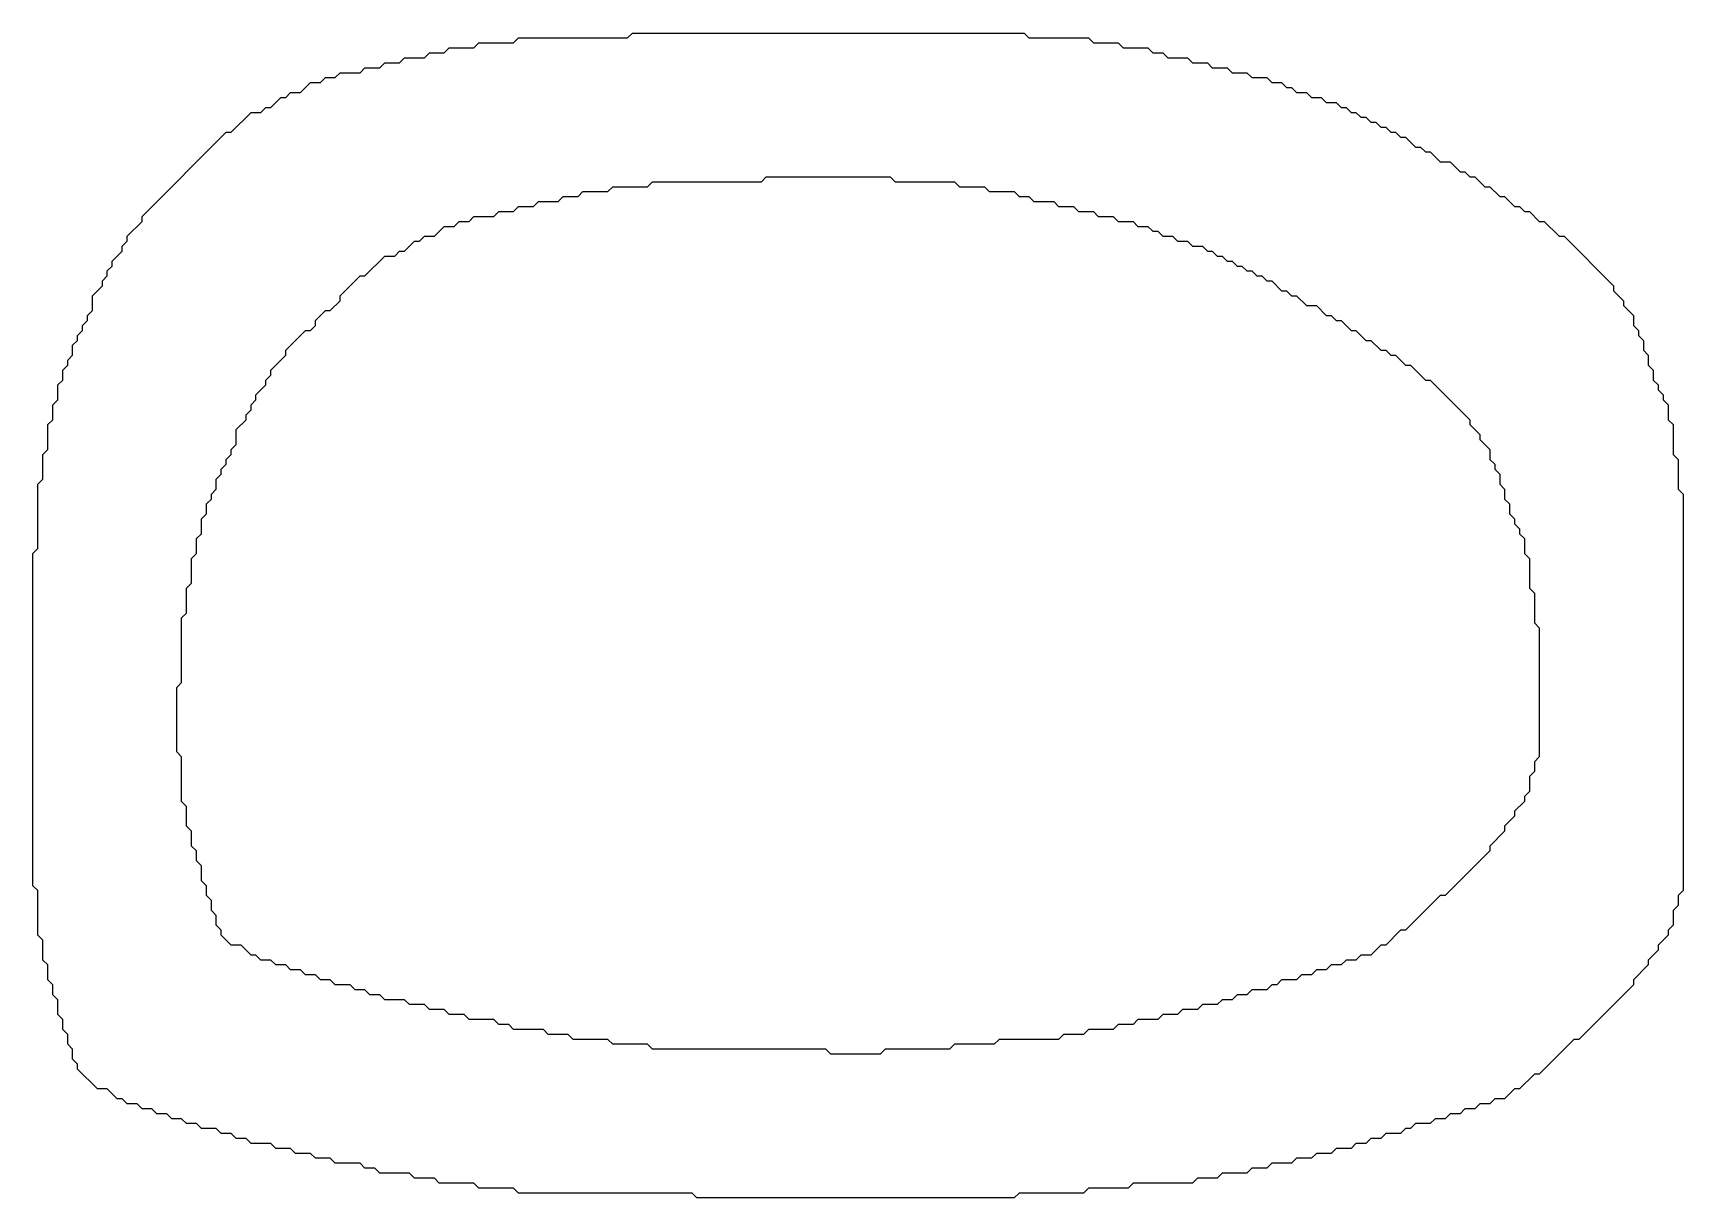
# Model space of a CAD drawing. Header units: metres. Extents: x 49.8 to 109.8, y 107.8 to 150.2.
import ezdxf

# ---------------------------------------------------------------- set-up
doc = ezdxf.new("R2010")
doc.units = ezdxf.units.M
doc.layers.add('lens_outline', color=7, linetype='Continuous')

msp = doc.modelspace()

# ---------------------------------------------------------------- linework, layer by layer
at = {"layer": 'lens_outline', "lineweight": -3}
for p, q in [((71.388, 149.986), (71.568, 150.167)), ((71.568, 150.167), (85.81, 150.167)), ((85.81, 150.167), (85.99, 149.986)), ((64.718, 149.446), (64.898, 149.626)), ((64.898, 149.626), (65.799, 149.626)), ((65.799, 149.626), (65.98, 149.806)), ((65.98, 149.806), (67.241, 149.806)), ((67.241, 149.806), (67.422, 149.986)), ((67.422, 149.986), (71.388, 149.986)), ((85.99, 149.986), (88.153, 149.986)), ((88.153, 149.986), (88.333, 149.806)), ((88.333, 149.806), (89.235, 149.806)), ((89.235, 149.806), (89.415, 149.626)), ((89.415, 149.626), (90.316, 149.626)), ((90.316, 149.626), (90.497, 149.446)), ((61.653, 148.724), (61.833, 148.905)), ((61.833, 148.905), (62.374, 148.905)), ((62.374, 148.905), (62.554, 149.085)), ((62.554, 149.085), (63.095, 149.085)), ((63.095, 149.085), (63.276, 149.265)), ((63.276, 149.265), (63.997, 149.265)), ((63.997, 149.265), (64.177, 149.446)), ((64.177, 149.446), (64.718, 149.446)), ((90.497, 149.446), (90.857, 149.446)), ((90.857, 149.446), (91.037, 149.265)), ((91.037, 149.265), (91.759, 149.265)), ((91.759, 149.265), (91.939, 149.085)), ((91.939, 149.085), (92.48, 149.085)), ((92.48, 149.085), (92.66, 148.905)), ((92.66, 148.905), (93.201, 148.905)), ((93.201, 148.905), (93.381, 148.724)), ((59.49, 148.003), (59.85, 148.364)), ((59.85, 148.364), (60.211, 148.364)), ((60.211, 148.364), (60.391, 148.544)), ((60.391, 148.544), (60.752, 148.544)), ((60.752, 148.544), (60.932, 148.724)), ((60.932, 148.724), (61.653, 148.724)), ((93.381, 148.724), (93.922, 148.724)), ((93.922, 148.724), (94.102, 148.544)), ((94.102, 148.544), (94.643, 148.544)), ((94.643, 148.544), (94.823, 148.364)), ((94.823, 148.364), (95.184, 148.364)), ((95.184, 148.364), (95.364, 148.184)), ((58.408, 147.463), (58.769, 147.823)), ((58.769, 147.823), (58.949, 147.823)), ((58.949, 147.823), (59.129, 148.003)), ((59.129, 148.003), (59.49, 148.003)), ((95.364, 148.184), (95.544, 148.184)), ((95.544, 148.184), (95.724, 148.003)), ((95.724, 148.003), (96.085, 148.003)), ((96.085, 148.003), (96.265, 147.823)), ((96.265, 147.823), (96.626, 147.823)), ((96.626, 147.823), (96.806, 147.643)), ((56.966, 146.561), (57.687, 147.282)), ((57.687, 147.282), (58.048, 147.282)), ((58.048, 147.282), (58.228, 147.463)), ((58.228, 147.463), (58.408, 147.463)), ((96.806, 147.643), (97.167, 147.643)), ((97.167, 147.643), (97.347, 147.463)), ((97.347, 147.463), (97.527, 147.463)), ((97.527, 147.463), (97.707, 147.282)), ((97.707, 147.282), (97.888, 147.282)), ((97.888, 147.282), (98.068, 147.102)), ((98.068, 147.102), (98.248, 147.102)), ((98.248, 147.102), (98.429, 146.922)), ((53.721, 143.497), (56.786, 146.561)), ((56.786, 146.561), (56.966, 146.561)), ((98.429, 146.922), (98.609, 146.922)), ((98.609, 146.922), (98.789, 146.741)), ((98.789, 146.741), (98.969, 146.741)), ((98.969, 146.741), (99.15, 146.561)), ((99.15, 146.561), (99.33, 146.561)), ((99.33, 146.561), (99.51, 146.381)), ((99.51, 146.381), (99.69, 146.381)), ((99.69, 146.381), (100.051, 146.02)), ((100.051, 146.02), (100.231, 146.02)), ((100.231, 146.02), (100.412, 145.84)), ((100.412, 145.84), (100.592, 145.84)), ((100.592, 145.84), (100.952, 145.48)), ((100.952, 145.48), (101.313, 145.48)), ((101.313, 145.48), (101.673, 145.119)), ((72.109, 144.578), (72.289, 144.759)), ((72.289, 144.759), (76.255, 144.759)), ((76.255, 144.759), (76.435, 144.939)), ((76.435, 144.939), (80.942, 144.939)), ((80.942, 144.939), (81.122, 144.759)), ((81.122, 144.759), (83.286, 144.759)), ((83.286, 144.759), (83.466, 144.578)), ((101.673, 145.119), (101.854, 145.119)), ((101.854, 145.119), (102.034, 144.939)), ((102.034, 144.939), (102.214, 144.939)), ((102.214, 144.939), (102.575, 144.578)), ((68.864, 144.037), (69.044, 144.218)), ((69.044, 144.218), (69.585, 144.218)), ((69.585, 144.218), (69.765, 144.398)), ((69.765, 144.398), (70.667, 144.398)), ((70.667, 144.398), (70.847, 144.578)), ((70.847, 144.578), (72.109, 144.578)), ((83.466, 144.578), (84.367, 144.578)), ((84.367, 144.578), (84.548, 144.398)), ((84.548, 144.398), (85.449, 144.398)), ((85.449, 144.398), (85.629, 144.218)), ((85.629, 144.218), (85.99, 144.218)), ((85.99, 144.218), (86.17, 144.037)), ((102.575, 144.578), (102.755, 144.578)), ((102.755, 144.578), (103.116, 144.218)), ((103.116, 144.218), (103.296, 144.218)), ((103.296, 144.218), (103.656, 143.857)), ((53.721, 143.316), (53.721, 143.497)), ((65.619, 143.316), (65.799, 143.497)), ((65.799, 143.497), (66.52, 143.497)), ((66.52, 143.497), (66.701, 143.677)), ((66.701, 143.677), (67.241, 143.677)), ((67.241, 143.677), (67.422, 143.857)), ((67.422, 143.857), (67.963, 143.857)), ((67.963, 143.857), (68.143, 144.037)), ((68.143, 144.037), (68.864, 144.037)), ((86.17, 144.037), (86.891, 144.037)), ((86.891, 144.037), (87.071, 143.857)), ((87.071, 143.857), (87.612, 143.857)), ((87.612, 143.857), (87.793, 143.677)), ((87.793, 143.677), (88.333, 143.677)), ((88.333, 143.677), (88.514, 143.497)), ((88.514, 143.497), (89.054, 143.497)), ((89.054, 143.497), (89.235, 143.316)), ((103.656, 143.857), (103.837, 143.857)), ((103.837, 143.857), (104.017, 143.677)), ((104.017, 143.677), (104.197, 143.677)), ((104.197, 143.677), (104.558, 143.316)), ((53.18, 142.776), (53.721, 143.316)), ((64.357, 142.776), (64.718, 143.136)), ((64.718, 143.136), (65.078, 143.136)), ((65.078, 143.136), (65.259, 143.316)), ((65.259, 143.316), (65.619, 143.316)), ((89.235, 143.316), (89.776, 143.316)), ((89.776, 143.316), (89.956, 143.136)), ((89.956, 143.136), (90.316, 143.136)), ((90.316, 143.136), (90.497, 142.956)), ((90.497, 142.956), (90.677, 142.956)), ((90.677, 142.956), (90.857, 142.776)), ((104.558, 143.316), (104.738, 143.316)), ((104.738, 143.316), (105.279, 142.776)), ((53, 142.415), (53.18, 142.595)), ((53, 142.235), (53, 142.415)), ((53.18, 142.595), (53.18, 142.776)), ((63.276, 142.235), (63.636, 142.595)), ((63.636, 142.595), (63.816, 142.595)), ((63.816, 142.595), (63.997, 142.776)), ((63.997, 142.776), (64.357, 142.776)), ((90.857, 142.776), (91.218, 142.776)), ((91.218, 142.776), (91.398, 142.595)), ((91.398, 142.595), (91.759, 142.595)), ((91.759, 142.595), (91.939, 142.415)), ((91.939, 142.415), (92.299, 142.415)), ((92.299, 142.415), (92.48, 142.235)), ((105.279, 142.776), (105.459, 142.776)), ((105.459, 142.776), (107.262, 140.973)), ((52.459, 141.514), (52.639, 141.694)), ((52.639, 141.874), (53, 142.235)), ((52.639, 141.694), (52.639, 141.874)), ((61.833, 141.333), (62.554, 142.054)), ((62.554, 142.054), (62.915, 142.054)), ((62.915, 142.054), (63.095, 142.235)), ((63.095, 142.235), (63.276, 142.235)), ((92.48, 142.235), (92.66, 142.235)), ((92.66, 142.235), (92.84, 142.054)), ((92.84, 142.054), (93.02, 142.054)), ((93.02, 142.054), (93.201, 141.874)), ((93.201, 141.874), (93.381, 141.874)), ((93.381, 141.874), (93.561, 141.694)), ((93.561, 141.694), (93.741, 141.694)), ((93.741, 141.694), (93.922, 141.514)), ((52.279, 141.153), (52.459, 141.333)), ((52.279, 140.973), (52.279, 141.153)), ((52.459, 141.333), (52.459, 141.514)), ((60.932, 140.612), (61.653, 141.333)), ((61.653, 141.333), (61.833, 141.333)), ((93.922, 141.514), (94.102, 141.514)), ((94.102, 141.514), (94.282, 141.333)), ((94.282, 141.333), (94.463, 141.333)), ((94.463, 141.333), (94.643, 141.153)), ((94.643, 141.153), (94.823, 141.153)), ((94.823, 141.153), (95.184, 140.793)), ((51.918, 140.612), (52.279, 140.973)), ((51.918, 140.071), (51.918, 140.612)), ((60.932, 140.432), (60.932, 140.612)), ((95.184, 140.793), (95.364, 140.793)), ((95.364, 140.793), (95.544, 140.612)), ((95.544, 140.612), (95.724, 140.612)), ((95.724, 140.612), (96.085, 140.252)), ((107.262, 140.973), (107.262, 140.793)), ((107.262, 140.793), (107.622, 140.432)), ((51.738, 139.891), (51.918, 140.071)), ((51.738, 139.711), (51.738, 139.891)), ((60.031, 139.711), (60.391, 140.071)), ((60.391, 140.071), (60.571, 140.071)), ((60.571, 140.071), (60.932, 140.432)), ((96.085, 140.252), (96.446, 140.252)), ((96.446, 140.252), (96.806, 139.891)), ((96.806, 139.891), (96.986, 139.891)), ((96.986, 139.891), (97.167, 139.711)), ((107.622, 140.432), (107.622, 140.252)), ((107.622, 140.252), (107.983, 139.891)), ((107.983, 139.891), (107.983, 139.531)), ((51.378, 139.17), (51.558, 139.35)), ((51.558, 139.531), (51.738, 139.711)), ((51.558, 139.35), (51.558, 139.531)), ((58.949, 138.629), (59.67, 139.35)), ((59.67, 139.35), (59.85, 139.35)), ((59.85, 139.35), (60.031, 139.531)), ((60.031, 139.531), (60.031, 139.711)), ((97.167, 139.711), (97.347, 139.711)), ((97.347, 139.711), (97.707, 139.35)), ((97.707, 139.35), (97.888, 139.35)), ((97.888, 139.35), (98.248, 138.99)), ((107.983, 139.531), (108.163, 139.35)), ((108.163, 139.35), (108.163, 139.17)), ((51.197, 138.81), (51.378, 138.99)), ((51.197, 138.449), (51.197, 138.81)), ((51.378, 138.99), (51.378, 139.17)), ((98.248, 138.99), (98.429, 138.99)), ((98.429, 138.99), (98.789, 138.629)), ((108.163, 139.17), (108.344, 138.99)), ((108.344, 138.99), (108.344, 138.629)), ((50.837, 137.908), (51.017, 138.088)), ((51.017, 138.269), (51.197, 138.449)), ((51.017, 138.088), (51.017, 138.269)), ((58.408, 137.908), (58.949, 138.449)), ((58.949, 138.449), (58.949, 138.629)), ((98.789, 138.629), (98.969, 138.629)), ((98.969, 138.629), (99.15, 138.449)), ((99.15, 138.449), (99.33, 138.449)), ((99.33, 138.449), (99.69, 138.088)), ((99.69, 138.088), (99.871, 138.088)), ((99.871, 138.088), (100.412, 137.548)), ((108.344, 138.629), (108.524, 138.449)), ((108.524, 138.449), (108.524, 138.088)), ((108.524, 138.088), (108.704, 137.908)), ((50.656, 137.367), (50.837, 137.548)), ((50.837, 137.548), (50.837, 137.908)), ((58.228, 137.548), (58.408, 137.728)), ((58.228, 137.367), (58.228, 137.548)), ((58.408, 137.728), (58.408, 137.908)), ((100.412, 137.548), (100.592, 137.548)), ((100.592, 137.548), (102.034, 136.105)), ((108.704, 137.908), (108.704, 137.548)), ((108.704, 137.548), (108.884, 137.367)), ((50.656, 136.827), (50.656, 137.367)), ((57.867, 137.007), (58.228, 137.367)), ((57.867, 136.827), (57.867, 137.007)), ((108.884, 137.367), (108.884, 137.187)), ((108.884, 137.187), (109.065, 137.007)), ((109.065, 137.007), (109.065, 136.827)), ((50.476, 136.646), (50.656, 136.827)), ((50.476, 136.105), (50.476, 136.646)), ((57.507, 136.286), (57.687, 136.466)), ((57.507, 136.105), (57.507, 136.286)), ((57.687, 136.646), (57.867, 136.827)), ((57.687, 136.466), (57.687, 136.646)), ((109.065, 136.827), (109.245, 136.646)), ((109.245, 136.646), (109.245, 136.105)), ((50.296, 135.925), (50.476, 136.105)), ((50.296, 135.024), (50.296, 135.925)), ((57.146, 135.745), (57.507, 136.105)), ((57.146, 135.204), (57.146, 135.745)), ((102.034, 136.105), (102.034, 135.925)), ((102.034, 135.925), (102.395, 135.565)), ((109.245, 136.105), (109.425, 135.925)), ((109.425, 135.925), (109.425, 134.844)), ((56.966, 135.024), (57.146, 135.204)), ((102.395, 135.565), (102.395, 135.384)), ((102.395, 135.384), (102.755, 135.024)), ((50.116, 134.844), (50.296, 135.024)), ((50.116, 133.942), (50.116, 134.844)), ((56.605, 134.303), (56.786, 134.483)), ((56.786, 134.663), (56.966, 134.844)), ((56.786, 134.483), (56.786, 134.663)), ((56.966, 134.844), (56.966, 135.024)), ((102.755, 135.024), (102.755, 134.663)), ((102.755, 134.663), (102.935, 134.483)), ((102.935, 134.483), (102.935, 134.303)), ((109.425, 134.844), (109.605, 134.663)), ((109.605, 134.663), (109.605, 133.582)), ((49.935, 133.762), (50.116, 133.942)), ((56.425, 133.942), (56.605, 134.122)), ((56.425, 133.582), (56.425, 133.942)), ((56.605, 134.122), (56.605, 134.303)), ((102.935, 134.303), (103.116, 134.122)), ((103.116, 134.122), (103.116, 133.762)), ((49.935, 131.418), (49.935, 133.762)), ((56.245, 133.401), (56.425, 133.582)), ((56.245, 133.221), (56.245, 133.401)), ((103.116, 133.762), (103.296, 133.582)), ((103.296, 133.582), (103.296, 133.221)), ((109.605, 133.582), (109.786, 133.401)), ((109.786, 133.401), (109.786, 118.98)), ((55.884, 132.5), (56.065, 132.68)), ((56.065, 133.041), (56.245, 133.221)), ((56.065, 132.68), (56.065, 133.041)), ((103.296, 133.221), (103.476, 133.041)), ((103.476, 133.041), (103.476, 132.68)), ((103.476, 132.68), (103.656, 132.5)), ((55.884, 131.959), (55.884, 132.5)), ((103.656, 132.5), (103.656, 132.32)), ((103.656, 132.32), (103.837, 132.139)), ((103.837, 132.139), (103.837, 131.959)), ((55.704, 131.779), (55.884, 131.959)), ((55.704, 131.238), (55.704, 131.779)), ((103.837, 131.959), (104.017, 131.779)), ((104.017, 131.779), (104.017, 131.238)), ((49.755, 131.238), (49.935, 131.418)), ((49.755, 119.16), (49.755, 131.238)), ((55.524, 131.058), (55.704, 131.238)), ((55.524, 130.156), (55.524, 131.058)), ((104.017, 131.238), (104.197, 131.058)), ((104.197, 131.058), (104.197, 129.976)), ((55.344, 129.976), (55.524, 130.156)), ((55.344, 129.075), (55.344, 129.976)), ((104.197, 129.976), (104.378, 129.796)), ((104.378, 129.796), (104.378, 128.714)), ((55.163, 128.895), (55.344, 129.075)), ((55.163, 126.551), (55.163, 128.895)), ((104.378, 128.714), (104.558, 128.534)), ((104.558, 128.534), (104.558, 123.847)), ((54.983, 126.371), (55.163, 126.551)), ((54.983, 124.027), (54.983, 126.371)), ((55.163, 123.847), (54.983, 124.027)), ((55.163, 122.224), (55.163, 123.847)), ((104.558, 123.847), (104.378, 123.667)), ((104.378, 123.667), (104.378, 123.306)), ((104.378, 123.306), (104.197, 123.126)), ((104.197, 123.126), (104.197, 122.585)), ((104.197, 122.585), (104.017, 122.405)), ((55.344, 122.044), (55.163, 122.224)), ((55.344, 121.323), (55.344, 122.044)), ((104.017, 122.224), (103.656, 121.864)), ((103.656, 121.864), (103.656, 121.684)), ((104.017, 122.405), (104.017, 122.224)), ((55.524, 121.143), (55.344, 121.323)), ((103.656, 121.684), (103.296, 121.323)), ((103.296, 121.323), (103.296, 121.143)), ((55.524, 120.602), (55.524, 121.143)), ((103.296, 121.143), (102.755, 120.602)), ((55.704, 120.422), (55.524, 120.602)), ((55.704, 120.061), (55.704, 120.422)), ((55.884, 119.881), (55.704, 120.061)), ((102.755, 120.422), (101.133, 118.799)), ((102.755, 120.602), (102.755, 120.422)), ((55.884, 119.34), (55.884, 119.881)), ((49.935, 118.98), (49.755, 119.16)), ((49.935, 117.357), (49.935, 118.98)), ((56.065, 119.16), (55.884, 119.34)), ((56.065, 118.799), (56.065, 119.16)), ((109.786, 118.98), (109.605, 118.799)), ((56.245, 118.619), (56.065, 118.799)), ((56.245, 118.259), (56.245, 118.619)), ((100.952, 118.799), (99.69, 117.537)), ((101.133, 118.799), (100.952, 118.799)), ((109.605, 118.439), (109.425, 118.259)), ((109.605, 118.799), (109.605, 118.439)), ((56.425, 118.078), (56.245, 118.259)), ((56.425, 117.718), (56.425, 118.078)), ((56.605, 117.537), (56.425, 117.718)), ((109.425, 117.718), (109.245, 117.537)), ((109.425, 118.259), (109.425, 117.718)), ((50.116, 117.177), (49.935, 117.357)), ((50.116, 116.456), (50.116, 117.177)), ((56.605, 117.357), (56.605, 117.537)), ((56.966, 116.997), (56.605, 117.357)), ((99.51, 117.537), (98.969, 116.997)), ((99.69, 117.537), (99.51, 117.537)), ((109.245, 117.357), (108.884, 116.997)), ((109.245, 117.537), (109.245, 117.357)), ((57.327, 116.997), (56.966, 116.997)), ((57.687, 116.636), (57.327, 116.997)), ((57.867, 116.636), (57.687, 116.636)), ((58.048, 116.456), (57.867, 116.636)), ((98.068, 116.636), (97.888, 116.456)), ((98.429, 116.636), (98.068, 116.636)), ((98.789, 116.997), (98.429, 116.636)), ((98.969, 116.997), (98.789, 116.997)), ((108.884, 116.816), (108.524, 116.456)), ((108.884, 116.997), (108.884, 116.816)), ((50.296, 116.276), (50.116, 116.456)), ((50.296, 115.735), (50.296, 116.276)), ((58.408, 116.456), (58.048, 116.456)), ((58.588, 116.276), (58.408, 116.456)), ((58.949, 116.276), (58.588, 116.276)), ((59.129, 116.095), (58.949, 116.276)), ((59.49, 116.095), (59.129, 116.095)), ((59.67, 115.915), (59.49, 116.095)), ((60.031, 115.915), (59.67, 115.915)), ((60.211, 115.735), (60.031, 115.915)), ((95.905, 115.915), (95.724, 115.735)), ((96.265, 115.915), (95.905, 115.915)), ((96.446, 116.095), (96.265, 115.915)), ((96.806, 116.095), (96.446, 116.095)), ((96.986, 116.276), (96.806, 116.095)), ((97.347, 116.276), (96.986, 116.276)), ((97.527, 116.456), (97.347, 116.276)), ((97.888, 116.456), (97.527, 116.456)), ((108.524, 116.276), (107.983, 115.735)), ((108.524, 116.456), (108.524, 116.276)), ((50.476, 115.554), (50.296, 115.735)), ((50.476, 115.194), (50.476, 115.554)), ((60.571, 115.735), (60.211, 115.735)), ((60.752, 115.554), (60.571, 115.735)), ((61.293, 115.554), (60.752, 115.554)), ((61.473, 115.374), (61.293, 115.554)), ((61.833, 115.374), (61.473, 115.374)), ((62.014, 115.194), (61.833, 115.374)), ((94.102, 115.374), (93.922, 115.194)), ((94.643, 115.374), (94.102, 115.374)), ((94.823, 115.554), (94.643, 115.374)), ((95.003, 115.554), (94.823, 115.554)), ((95.184, 115.735), (95.003, 115.554)), ((95.724, 115.735), (95.184, 115.735)), ((107.983, 115.554), (106, 113.571)), ((107.983, 115.735), (107.983, 115.554)), ((50.656, 115.014), (50.476, 115.194)), ((50.656, 114.473), (50.656, 115.014)), ((62.374, 115.194), (62.014, 115.194)), ((62.554, 115.014), (62.374, 115.194)), ((63.276, 115.014), (62.554, 115.014)), ((63.456, 114.833), (63.276, 115.014)), ((63.997, 114.833), (63.456, 114.833)), ((64.177, 114.653), (63.997, 114.833)), ((92.299, 114.833), (92.119, 114.653)), ((92.84, 114.833), (92.299, 114.833)), ((93.02, 115.014), (92.84, 114.833)), ((93.381, 115.014), (93.02, 115.014)), ((93.561, 115.194), (93.381, 115.014)), ((93.922, 115.194), (93.561, 115.194)), ((50.837, 114.293), (50.656, 114.473)), ((50.837, 113.932), (50.837, 114.293)), ((64.718, 114.653), (64.177, 114.653)), ((64.898, 114.473), (64.718, 114.653)), ((65.439, 114.473), (64.898, 114.473)), ((65.619, 114.293), (65.439, 114.473)), ((66.52, 114.293), (65.619, 114.293)), ((66.701, 114.112), (66.52, 114.293)), ((67.061, 114.112), (66.701, 114.112)), ((67.241, 113.932), (67.061, 114.112)), ((89.235, 114.112), (89.054, 113.932)), ((89.776, 114.112), (89.235, 114.112)), ((89.956, 114.293), (89.776, 114.112)), ((90.677, 114.293), (89.956, 114.293)), ((90.857, 114.473), (90.677, 114.293)), ((91.398, 114.473), (90.857, 114.473)), ((91.578, 114.653), (91.398, 114.473)), ((92.119, 114.653), (91.578, 114.653)), ((51.017, 113.752), (50.837, 113.932)), ((51.017, 113.391), (51.017, 113.752)), ((68.323, 113.932), (67.241, 113.932)), ((68.503, 113.752), (68.323, 113.932)), ((69.224, 113.752), (68.503, 113.752)), ((69.405, 113.571), (69.224, 113.752)), ((70.667, 113.571), (69.405, 113.571)), ((70.847, 113.391), (70.667, 113.571)), ((84.908, 113.571), (84.728, 113.391)), ((87.071, 113.571), (84.908, 113.571)), ((87.252, 113.752), (87.071, 113.571)), ((87.973, 113.752), (87.252, 113.752)), ((88.153, 113.932), (87.973, 113.752)), ((89.054, 113.932), (88.153, 113.932)), ((105.82, 113.571), (104.558, 112.31)), ((106, 113.571), (105.82, 113.571)), ((51.197, 113.211), (51.017, 113.391)), ((51.197, 112.85), (51.197, 113.211)), ((72.109, 113.391), (70.847, 113.391)), ((72.289, 113.211), (72.109, 113.391)), ((78.599, 113.211), (72.289, 113.211)), ((78.779, 113.031), (78.599, 113.211)), ((80.582, 113.031), (78.779, 113.031)), ((80.762, 113.211), (80.582, 113.031)), ((83.105, 113.211), (80.762, 113.211)), ((83.286, 113.391), (83.105, 113.211)), ((84.728, 113.391), (83.286, 113.391)), ((51.378, 112.67), (51.197, 112.85)), ((51.378, 112.49), (51.378, 112.67)), ((52.099, 111.769), (51.378, 112.49)), ((104.378, 112.31), (103.837, 111.769)), ((104.558, 112.31), (104.378, 112.31)), ((52.459, 111.769), (52.099, 111.769)), ((52.82, 111.408), (52.459, 111.769)), ((103.656, 111.769), (103.296, 111.408)), ((103.837, 111.769), (103.656, 111.769)), ((53, 111.408), (52.82, 111.408)), ((53.18, 111.228), (53, 111.408)), ((53.541, 111.228), (53.18, 111.228)), ((53.721, 111.048), (53.541, 111.228)), ((102.395, 111.228), (102.214, 111.048)), ((102.755, 111.228), (102.395, 111.228)), ((102.935, 111.408), (102.755, 111.228)), ((103.296, 111.408), (102.935, 111.408)), ((54.082, 111.048), (53.721, 111.048)), ((54.262, 110.867), (54.082, 111.048)), ((54.622, 110.867), (54.262, 110.867)), ((54.803, 110.687), (54.622, 110.867)), ((55.163, 110.687), (54.803, 110.687)), ((55.344, 110.507), (55.163, 110.687)), ((55.704, 110.507), (55.344, 110.507)), ((55.884, 110.327), (55.704, 110.507)), ((100.051, 110.507), (99.871, 110.327)), ((100.592, 110.507), (100.051, 110.507)), ((100.772, 110.687), (100.592, 110.507)), ((101.133, 110.687), (100.772, 110.687)), ((101.313, 110.867), (101.133, 110.687)), ((101.673, 110.867), (101.313, 110.867)), ((101.854, 111.048), (101.673, 110.867)), ((102.214, 111.048), (101.854, 111.048)), ((56.425, 110.327), (55.884, 110.327)), ((56.605, 110.146), (56.425, 110.327)), ((56.966, 110.146), (56.605, 110.146)), ((57.146, 109.966), (56.966, 110.146)), ((57.507, 109.966), (57.146, 109.966)), ((57.687, 109.786), (57.507, 109.966)), ((98.429, 109.966), (98.248, 109.786)), ((98.789, 109.966), (98.429, 109.966)), ((98.969, 110.146), (98.789, 109.966)), ((99.51, 110.146), (98.969, 110.146)), ((99.69, 110.327), (99.51, 110.146)), ((99.871, 110.327), (99.69, 110.327)), ((58.408, 109.786), (57.687, 109.786)), ((58.588, 109.605), (58.408, 109.786)), ((59.129, 109.605), (58.588, 109.605)), ((59.31, 109.425), (59.129, 109.605)), ((59.85, 109.425), (59.31, 109.425)), ((60.031, 109.245), (59.85, 109.425)), ((96.446, 109.425), (96.265, 109.245)), ((96.986, 109.425), (96.446, 109.425)), ((97.167, 109.605), (96.986, 109.425)), ((97.707, 109.605), (97.167, 109.605)), ((97.888, 109.786), (97.707, 109.605)), ((98.248, 109.786), (97.888, 109.786)), ((60.571, 109.245), (60.031, 109.245)), ((60.752, 109.065), (60.571, 109.245)), ((61.653, 109.065), (60.752, 109.065)), ((61.833, 108.884), (61.653, 109.065)), ((62.194, 108.884), (61.833, 108.884)), ((62.374, 108.704), (62.194, 108.884)), ((63.456, 108.704), (62.374, 108.704)), ((63.636, 108.524), (63.456, 108.704)), ((93.02, 108.704), (92.84, 108.524)), ((93.922, 108.704), (93.02, 108.704)), ((94.102, 108.884), (93.922, 108.704)), ((94.643, 108.884), (94.102, 108.884)), ((94.823, 109.065), (94.643, 108.884)), ((95.544, 109.065), (94.823, 109.065)), ((95.724, 109.245), (95.544, 109.065)), ((96.265, 109.245), (95.724, 109.245)), ((64.357, 108.524), (63.636, 108.524)), ((64.537, 108.344), (64.357, 108.524)), ((65.799, 108.344), (64.537, 108.344)), ((65.98, 108.163), (65.799, 108.344)), ((67.241, 108.163), (65.98, 108.163)), ((67.422, 107.983), (67.241, 108.163)), ((88.153, 108.163), (87.973, 107.983)), ((89.595, 108.163), (88.153, 108.163)), ((89.776, 108.344), (89.595, 108.163)), ((91.939, 108.344), (89.776, 108.344)), ((92.119, 108.524), (91.939, 108.344)), ((92.84, 108.524), (92.119, 108.524)), ((73.731, 107.983), (67.422, 107.983)), ((73.912, 107.803), (73.731, 107.983)), ((85.449, 107.803), (73.912, 107.803)), ((85.629, 107.983), (85.449, 107.803)), ((87.973, 107.983), (85.629, 107.983))]:
    msp.add_line(p, q, dxfattribs=at)

doc.saveas('drawing.dxf')
